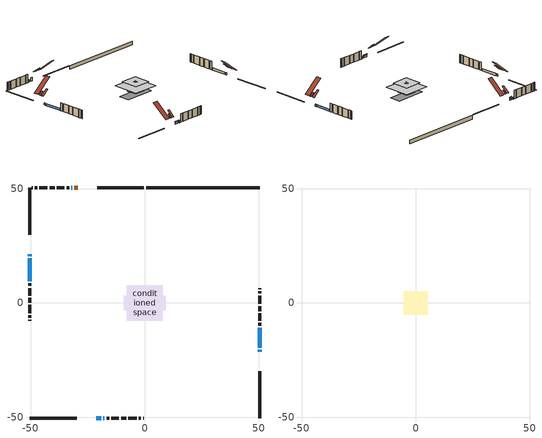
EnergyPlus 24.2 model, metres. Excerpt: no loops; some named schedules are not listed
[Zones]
conditioned space
 floor outside (Floor1 construction): -2.91,-2.91 -2.91,2.91 2.91,2.91 2.91,-2.91 z0.63
 floor adiabatic (AdiabaticFloorConstruction): -7.85,-7.85 -7.85,7.85 7.85,7.85 7.85,-7.85 z3.07
 floor foundation (Slab1 construction): -9.25,-3.2 -9.25,3.2 9.25,3.2 9.25,-3.2 z-1.55
 floor foundation (Slab2 construction): -3.12,-3.12 -3.12,3.12 3.12,3.12 3.12,-3.12 z0
 wall outside (RimJoist1 construction): -0.33,50.41 -20.87,50.41 / -50.41,-50.41 -29.87,-50.41 / -50.41,50.41 -50.41,29.87 / 50.41,-50.41 50.41,-29.87 z0.63:0.93
 wall outside (AdiabaticWallConstruction 1): -29.41,50.41 -30.86,50.41 z0.63:2.66
 wall outside (AdiabaticWallConstruction): 50.41,-21.33 50.41,-20.57 / 50.41,-19.64 50.41,-10.85 / -18.14,-50.41 -17.68,-50.41 / -31.79,50.41 -32.2,50.41 / -50.41,21.33 -50.41,20.57 / -50.41,19.64 -50.41,9.59 z0.63:1.85; -21.33,-50.41 -19.06,-50.41 z0.63:1.98
 wall outside (Wall1 construction): -33.13,50.41 -34.29,50.41 / -16.75,-50.41 -15.58,-50.41 / -50.41,8.66 -50.41,7.5 / 50.41,-9.92 50.41,-8.76 z0.63:5.51
 wall outside (Wall2 construction): -35.22,50.41 -38.57,50.41 / -14.65,-50.41 -11.3,-50.41 / -50.41,6.57 -50.41,3.22 / 50.41,-7.83 50.41,-4.48 z0.63:5.51
 wall outside (Wall3 construction): -39.5,50.41 -41.71,50.41 / -10.37,-50.41 -8.17,-50.41 / -50.41,2.29 -50.41,0.09 / 50.41,-3.55 50.41,-1.34 z0.63:5.51
 wall outside (Wall4 construction): -42.64,50.41 -46.3,50.41 / -7.24,-50.41 -3.58,-50.41 / -50.41,-0.84 -50.41,-4.51 / 50.41,-0.41 50.41,3.25 z0.63:5.51
 wall outside (Wall5 construction): -47.23,50.41 -48.21,50.41 / -2.65,-50.41 -1.67,-50.41 / -50.41,-5.44 -50.41,-6.42 / 50.41,4.18 50.41,5.16 z0.63:5.51
 wall outside (Wall6 construction): -49.14,50.41 -49.48,50.41 / -0.74,-50.41 -0.39,-50.41 / -50.41,-7.35 -50.41,-7.69 / 50.41,6.09 50.41,6.43 z0.63:5.51
 wall foundation (FoundationWall1 construction): 0.6,50.41,-1.55 0.6,50.41,0.63 45.43,50.41,0.63 45.43,50.41,0.53 50.41,50.41,0.53 50.41,50.41,-1.55
 window (WindowConstruction 3): 50.41,-21.33 50.41,-20.57 z0.63:1.85
 window (WindowConstruction 1): 50.41,-19.64 50.41,-10.85 z0.63:1.85
 window (WindowConstruction 2): -21.33,-50.41 -19.06,-50.41 z0.63:1.98
 window (WindowConstruction 4): -18.13,-50.41 -17.68,-50.41 z0.63:1.85
 window (WindowConstruction 6): -31.79,50.41 -32.2,50.41 z0.63:1.85
 window (WindowConstruction 5): -50.41,21.33 -50.41,20.57 z0.63:1.85
 window (WindowConstruction): -50.41,19.64 -50.41,9.59 z0.63:1.85
 door (Door): -29.41,50.41 -30.86,50.41 z0.63:2.66
 ceiling adiabatic (AdiabaticFloorConstruction): 7.85,-7.85 7.85,7.85 -7.85,7.85 -7.85,-7.85 z3.07
 roof outside (Roof4 construction): -28.48,50.41,5.51 -28.48,46.71,8.59 -27.28,46.71,8.59 -27.28,50.41,5.51; -22.26,-50.41,5.51 -22.26,-46.71,8.59 -23.46,-46.71,8.59 -23.46,-50.41,5.51; -50.41,22.26,5.51 -46.71,22.26,8.59 -46.71,23.46,8.59 -50.41,23.46,5.51; 50.41,-22.26,5.51 46.71,-22.26,8.59 46.71,-23.46,8.59 50.41,-23.46,5.51
attic - vented
 floor to conditioned space (Floor2 construction Reversed): -0.63,-0.63 -0.63,0.63 0.63,0.63 0.63,-0.63 z5.51
 floor to conditioned space (Floor3 construction Reversed): -5.22,-5.22 -5.22,5.22 5.22,5.22 5.22,-5.22 z5.51
 floor to conditioned space (Floor4 construction Reversed): -1.06,-1.06 -1.06,1.06 1.06,1.06 1.06,-1.06 z5.51
 roof outside (Roof1 construction): -24.8,50.41,5.51 -24.8,41.19,13.19 -21.8,41.19,13.19 -21.8,50.41,5.51; -25.94,-50.41,5.51 -25.94,-41.19,13.19 -28.94,-41.19,13.19 -28.94,-50.41,5.51; -50.41,25.94,5.51 -41.19,25.94,13.19 -41.19,28.94,13.19 -50.41,28.94,5.51; 50.41,-25.94,5.51 41.19,-25.94,13.19 41.19,-28.94,13.19 50.41,-28.94,5.51
 roof outside (Roof3 construction): -26.35,50.41,5.51 -26.35,48.59,7.18 -25.73,48.59,7.18 -25.73,50.41,5.51; -24.39,-50.41,5.51 -24.39,-48.59,7.18 -25.01,-48.59,7.18 -25.01,-50.41,5.51; -50.41,24.39,5.51 -48.59,24.39,7.18 -48.59,25.01,7.18 -50.41,25.01,5.51; 50.41,-24.39,5.51 48.59,-24.39,7.18 48.59,-25.01,7.18 50.41,-25.01,5.51
shading: -18.76,-50.41 -21.63,-50.41 -21.63,-50.71 -18.76,-50.71 z2.28
[Building]
Building 1: Terrain=Suburbs
[Site:Location]
Montreal Intl AP_QC: Latitude {deg}=45.47; Longitude {deg}=-73.74; Time Zone {hr}=-5; Elevation {m}=36; Keep Site Location Information=Yes
[Site:GroundTemperature:Shallow]
2.07863, -0.316383, -0.508184, 0.628371, 5.19101, 9.73239, 13.6695, 16.1636, 16.3755, 14.347, 10.5102, 6.10817
[Site:WaterMainsTemperature]
Calculation Method=Schedule; Temperature Schedule=mains temperature schedule
[Material] Roughness=Rough; Thermal Absorptance=0.9
Name | Thickness {m} | Conductivity {W/m-K} | Density {kg/m3} | Specific Heat {J/kg-K} | Solar Absorptance | Visible Absorptance
asphalt or fiberglass shingles | 0.00635 | 0.162714 | 1121.4 | 1465.45 | 0.84 | 0.84
ceiling loosefill ins | 0.169333 | 0.0480833 | 16.02 | 1046.75 | 0.7 | 0.7
ceiling stud and cavity | 0.1397 | 0.346447 | 65.682 | 1177.47 | 0.7 | 0.7
ceiling stud and cavity 1 | 0.1397 | 0.325149 | 65.682 | 1177.47 | 0.7 | 0.7
ceiling stud and cavity 2 | 0.1397 | 0.337601 | 65.682 | 1177.47 | 0.7 | 0.7
concrete 4.0 in. | 0.1016 | 1.803125 | 2242.8 | 837.4 | 0.7 | 0.7
concrete 8.0 in. | 0.2032 | 1.803125 | 2242.8 | 837.4 | 0.7 | 0.7
door material | 0.04445 | 0.053851 | 512.64 | 1214.23 | 0.7 | 0.7
exterior vertical ins | 0.0429098 | 0.029427 | 32.04 | 1214.23 | 0.7 | 0.7
floor covering | 0.0127 | 0.0433444 | 54.468 | 1339.84 | 0.6 | 0.6
floor rigid ins; roof rigid ins | 0.103632 | 0.029427 | 32.04 | 1214.23 | 0.7 | 0.7
floor rigid ins 1; wall rigid ins | 0.512978 | 0.029427 | 32.04 | 1214.23 | 0.7 | 0.7
floor stud and cavity | 0.1397 | 0.16591 | 92.3553 | 1139.71 | 0.7 | 0.7
floor stud and cavity 1 | 0.1397 | 1.75129 | 37.0049 | 1207.88 | 0.7 | 0.7
furniture material conditioned space 1 | 0.1524 | 0.115458 | 640.8 | 1214.23 | 0.6 | 0.6
gypsum board | 0.0127 | 0.160291 | 801 | 837.4 | 0.6 | 0.6
gypsum board 1 | 0.0127 | 0.160291 | 801 | 837.4 | 0.7 | 0.7
osb sheathing 0.5 in. | 0.0127 | 0.115458 | 512.64 | 1214.23 | 0.7 | 0.7
osb sheathing 0.75 in. | 0.01905 | 0.115458 | 512.64 | 1214.23 | 0.7 | 0.7
osb sheathing 2.0 in. | 0.0508 | 0.115458 | 512.64 | 1214.23 | 0.7 | 0.7
rim joist stud and cavity | 0.0508 | 0.0306075 | 125.044 | 1163.47 | 0.6 | 0.6
roof stud and cavity | 0.2032 | 0.539549 | 78.34581 | 1123.46 | 0.7 | 0.7
wall stud and cavity | 0.1397 | 0.0798976 | 139.0536 | 1170.24 | 0.7 | 0.7
wall stud and cavity 1 | 0.1397 | 0.0796569 | 139.0536 | 1170.24 | 0.7 | 0.7
wall stud and cavity 2 | 0.1397 | 0.0860503 | 139.0536 | 1170.24 | 0.7 | 0.7
wall stud and cavity 3 | 0.1397 | 0.0918269 | 139.0536 | 1170.24 | 0.7 | 0.7
wall stud and cavity 4 | 0.1397 | 0.0800588 | 139.0536 | 1170.24 | 0.7 | 0.7
wall stud and cavity 5 | 0.1397 | 0.0972285 | 139.0536 | 1170.24 | 0.7 | 0.7
wall stud and cavity 6 | 0.0889 | 0.380278 | 52.3479 | 1209.89 | 0.7 | 0.7
wall stud and cavity 7 | 0.0889 | 0.391764 | 83.0341 | 1211.67 | 0.7 | 0.7
wood siding | 0.0254 | 0.102417 | 544.68 | 1172.36 | 0 | 0
wood siding 1; wood siding 2; wood siding 3 | 0.0254 | 0.102417 | 544.68 | 1172.36 | 0.7 | 0.7
[WindowMaterial:SimpleGlazingSystem]
Name | U-Factor {W/m2-K} | Solar Heat Gain Coefficient
WindowMaterial | 4.09838 | 0.69
WindowMaterial 1 | 2.961077 | 0.63
WindowMaterial 2 | 3.0383 | 0.46
WindowMaterial 3 | 6.50188 | 0.55
[Construction]
AdiabaticFloorConstruction: floor stud and cavity 1, floor rigid ins 1, osb sheathing 0.75 in., floor covering
AdiabaticWallConstruction: wood siding 2, wall rigid ins, wall stud and cavity 6, gypsum board
AdiabaticWallConstruction 1: wood siding 3, wall rigid ins, wall stud and cavity 6, gypsum board
Door: door material
Floor1 construction: floor stud and cavity, floor rigid ins, osb sheathing 0.75 in., floor covering
Floor2 construction Reversed: gypsum board, ceiling stud and cavity, ceiling loosefill ins
Floor3 construction Reversed: gypsum board, ceiling stud and cavity 1, ceiling loosefill ins
Floor4 construction Reversed: gypsum board, ceiling stud and cavity 2, ceiling loosefill ins
FoundationWall1 construction: concrete 8.0 in., gypsum board 1
furniture construction conditioned space 1: furniture material conditioned space 1
PartitionWallConstruction: gypsum board, wall stud and cavity 7, gypsum board
RimJoist1 construction: wood siding 1, osb sheathing 2.0 in., rim joist stud and cavity
Roof1 construction; Roof3 construction: asphalt or fiberglass shingles
Roof4 construction: asphalt or fiberglass shingles, roof rigid ins, osb sheathing 0.75 in., roof stud and cavity, gypsum board
Slab1 construction; Slab2 construction: concrete 4.0 in.
Wall1 construction: wood siding, osb sheathing 0.5 in., wall stud and cavity, gypsum board
Wall2 construction: wood siding, osb sheathing 0.5 in., wall stud and cavity 1, gypsum board
Wall3 construction: wood siding, osb sheathing 0.5 in., wall stud and cavity 2, gypsum board
Wall4 construction: wood siding, osb sheathing 0.5 in., wall stud and cavity 3, gypsum board
Wall5 construction: wood siding, osb sheathing 0.5 in., wall stud and cavity 4, gypsum board
Wall6 construction: wood siding, osb sheathing 0.5 in., wall stud and cavity 5, gypsum board
WindowConstruction; WindowConstruction 1; WindowConstruction 2: WindowMaterial
WindowConstruction 3; WindowConstruction 5: WindowMaterial 1
WindowConstruction 4: WindowMaterial 2
WindowConstruction 6: WindowMaterial 3
[Zone] Multiplier=1; Part of Total Floor Area=Yes
Name | Volume {m3}
attic - vented | 135.755
conditioned space | 913.3
[Space]
Name | Zone | Volume {m3}
attic - vented 1 | attic - vented | 135.755
conditioned space 1 | conditioned space | 913.3
[ZoneInfiltration:EffectiveLeakageArea]
infil attic - vented 1: Zone or Space=attic - vented 1; Schedule=Always On Discrete; Effective Air Leakage Area {cm2}=4609.2; Stack Coefficient=0.000534464; Wind Coefficient=1.56199e-05
[ZoneMixing]
whole house fan mix: Zone or Space=attic - vented; Schedule=Always On Continuous; Design Flow Rate Calculation Method=Flow/Zone; Design Flow Rate {m3/s}=0; Source Zone or Space=conditioned space
[SurfaceProperty:ExposedFoundationPerimeter] Exposed Perimeter Calculation Method=TotalExposedPerimeter
Name | Total Exposed Perimeter {m}
Slab1 | 49.814
Slab2 | 15.697
[InternalMass] Zone or ZoneList=conditioned space; Space or SpaceList=conditioned space 1
Name | Construction | Surface Area {m2}
furniture mass conditioned space 1 | furniture construction conditioned space 1 | 175.182
partition wall mass | PartitionWallConstruction | 437.954
[Lights]
interior lighting: Zone or ZoneList or Space or SpaceList=conditioned space 1; Schedule=interior lighting schedule; Design Level Calculation Method=LightingLevel; Lighting Level {W}=343.2; Return Air Fraction=0; Fraction Radiant=0.6; Fraction Visible=0.2; Fraction Replaceable=1
[People]
occupants: Zone or ZoneList or Space or SpaceList=conditioned space 1; Number of People Schedule=occupants schedule; Number of People Calculation Method=People; Number of People=3; Fraction Radiant=0.314171; Sensible Heat Fraction=0.56303; Activity Level Schedule=occupants activity schedule; Carbon Dioxide Generation Rate {m3/s-W}=0; Enable ASHRAE 55 Comfort Warnings=No; Mean Radiant Temperature Calculation Type=EnclosureAveraged
[ElectricEquipment] Zone or ZoneList or Space or SpaceList=conditioned space 1; Design Level Calculation Method=EquipmentLevel
Name | Schedule | Design Level {W} | Fraction Latent | Fraction Radiant | Fraction Lost
clothes dryer | clothes dryer schedule | 140.772 | 0.015 | 0.081 | 0.85
clothes washer | clothes washer schedule | 32.1985 | 0.03 | 0.162 | 0.7
cooking range | cooking range schedule | 215.147 | 0.08 | 0.432 | 0.2
dishwasher | dishwasher schedule | 66.8632 | 0.3 | 0.18 | 0.4
fridge | fridge schedule | 72.9452 | 0 | 0.6 | 0
mech vent house fan | mech vent house fan schedule | 800 | 0 | 0 | 1
mech vent house fan cfis | mech vent house fan cfis schedule | 0 | 0 | 0 | 0
misc plug loads | misc plug loads schedule | 494.7 | 0.045 | 0.513 | 0.1
whole house fan | Always On Discrete | 0 | 0 | 0 | 1
[OtherEquipment] Zone or ZoneList or Space or SpaceList=conditioned space 1; Design Level Calculation Method=EquipmentLevel
Name | Fuel Type | Schedule | Design Level {W} | Fraction Latent | Fraction Radiant | Fraction Lost
clothes dryer 1 | Electricity | clothes dryer schedule | 0 | 0.015 | 0.081 | 0.85
cooking range 1 | Electricity | cooking range schedule | 0 | 0.08 | 0.432 | 0.2
general water use latent | None | general water use schedule | 62.594 | 1 | 0 | 0
general water use sensible | None | general water use schedule | -61.6891 | 0 | 0.6 | 0
mech vent house fan latent load | None | Always On Discrete | 0 | 1 | 0 | 0
mech vent house fan sensible load | None | Always On Discrete | 0 | 0 | 0 | 0
water heater energy adjustment1 | Electricity | Always On Discrete | 0.01 | 0 | 0 | 1
[ZoneInfiltration:DesignFlowRate] Zone or ZoneList or Space or SpaceList=conditioned space 1; Schedule=Always On Discrete; Design Flow Rate Calculation Method=Flow/Zone; Design Flow Rate {m3/s}=0
infil flow; natural vent flow; whole house fan flow
[Foundation:Kiva] Initial Indoor Air Temperature {C}=21; Wall Depth Below Slab {m}=0.2032
Name | Wall Height Above Grade {m} | Custom Block Material Name 1 | Custom Block Depth 1 {m} | Custom Block X Position 1 {m} | Custom Block Z Position 1 {m}
Foundation Kiva 1 | 0.629991 | exterior vertical ins | 2.17999 | 0.2159 | 0
Foundation Kiva 2 | 0.1016
[Foundation:Kiva:Settings]
Soil Conductivity {W/m-K}=0.849921; Soil Density {kg/m3}=1842.3; Soil Specific Heat {J/kg-K}=418.7; Ground Solar Absorptivity=0.9; Ground Thermal Absorptivity=0.9; Ground Surface Roughness {m}=0.03; Far-Field Width {m}=40; Deep-Ground Boundary Condition=ZeroFlux; Deep-Ground Depth {m}=40; Minimum Cell Dimension {m}=0.2; Maximum Cell Growth Coefficient=3; Simulation Timestep=Timestep
[Exterior:Lights]
exterior lighting: Schedule=exterior lighting schedule; Design Level {W}=75.6
[Schedule:Constant]
Name | Hourly Value
Always On Continuous; mech vent house fan schedule; mech vent house fan cfis schedule; Always On Discrete | 1
occupants activity schedule | 117.228
fridge schedule | 0
[Schedule:Week:Daily]
interior lighting schedule Week Rule - Jan1-Jan27: interior lighting schedule day, interior lighting schedule day, interior lighting schedule day, interior lighting schedule day, interior lighting schedule day, interior lighting schedule day, interior lighting schedule day, interior lighting schedule default day, interior lighting schedule default day, interior lighting schedule default day, interior lighting schedule default day, interior lighting schedule default day
interior lighting schedule Week Rule - Jan28-Feb3: interior lighting schedule day, interior lighting schedule day, interior lighting schedule day, interior lighting schedule day, interior lighting schedule day 1, interior lighting schedule day 1, interior lighting schedule day 1, interior lighting schedule default day, interior lighting schedule default day, interior lighting schedule default day, interior lighting schedule default day, interior lighting schedule default day
interior lighting schedule Week Rule - Feb4-Feb24: interior lighting schedule day 1, interior lighting schedule day 1, interior lighting schedule day 1, interior lighting schedule day 1, interior lighting schedule day 1, interior lighting schedule day 1, interior lighting schedule day 1, interior lighting schedule default day, interior lighting schedule default day, interior lighting schedule default day, interior lighting schedule default day, interior lighting schedule default day
interior lighting schedule Week Rule - Feb25-Mar3: interior lighting schedule day 1, interior lighting schedule day 1, interior lighting schedule day 1, interior lighting schedule day 1, interior lighting schedule day 2, interior lighting schedule day 2, interior lighting schedule day 2, interior lighting schedule default day, interior lighting schedule default day, interior lighting schedule default day, interior lighting schedule default day, interior lighting schedule default day
interior lighting schedule Week Rule - Mar4-Mar31: interior lighting schedule day 2, interior lighting schedule day 2, interior lighting schedule day 2, interior lighting schedule day 2, interior lighting schedule day 2, interior lighting schedule day 2, interior lighting schedule day 2, interior lighting schedule default day, interior lighting schedule default day, interior lighting schedule default day, interior lighting schedule default day, interior lighting schedule default day
interior lighting schedule Week Rule - Apr1-Apr28: interior lighting schedule day 3, interior lighting schedule day 3, interior lighting schedule day 3, interior lighting schedule day 3, interior lighting schedule day 3, interior lighting schedule day 3, interior lighting schedule day 3, interior lighting schedule default day, interior lighting schedule default day, interior lighting schedule default day, interior lighting schedule default day, interior lighting schedule default day
interior lighting schedule Week Rule - Apr29-May5: interior lighting schedule day 3, interior lighting schedule day 3, interior lighting schedule day 4, interior lighting schedule day 4, interior lighting schedule day 4, interior lighting schedule day 4, interior lighting schedule day 4, interior lighting schedule default day, interior lighting schedule default day, interior lighting schedule default day, interior lighting schedule default day, interior lighting schedule default day
interior lighting schedule Week Rule - May6-May26: interior lighting schedule day 4, interior lighting schedule day 4, interior lighting schedule day 4, interior lighting schedule day 4, interior lighting schedule day 4, interior lighting schedule day 4, interior lighting schedule day 4, interior lighting schedule default day, interior lighting schedule default day, interior lighting schedule default day, interior lighting schedule default day, interior lighting schedule default day
interior lighting schedule Week Rule - May27-Jun2: interior lighting schedule day 4, interior lighting schedule day 4, interior lighting schedule day 4, interior lighting schedule day 4, interior lighting schedule day 4, interior lighting schedule day 5, interior lighting schedule day 5, interior lighting schedule default day, interior lighting schedule default day, interior lighting schedule default day, interior lighting schedule default day, interior lighting schedule default day
interior lighting schedule Week Rule - Jun3-Jun30: interior lighting schedule day 5, interior lighting schedule day 5, interior lighting schedule day 5, interior lighting schedule day 5, interior lighting schedule day 5, interior lighting schedule day 5, interior lighting schedule day 5, interior lighting schedule default day, interior lighting schedule default day, interior lighting schedule default day, interior lighting schedule default day, interior lighting schedule default day
interior lighting schedule Week Rule - Jul1-Jul28: interior lighting schedule day 6, interior lighting schedule day 6, interior lighting schedule day 6, interior lighting schedule day 6, interior lighting schedule day 6, interior lighting schedule day 6, interior lighting schedule day 6, interior lighting schedule default day, interior lighting schedule default day, interior lighting schedule default day, interior lighting schedule default day, interior lighting schedule default day
interior lighting schedule Week Rule - Jul29-Aug4: interior lighting schedule day 6, interior lighting schedule day 6, interior lighting schedule day 6, interior lighting schedule day 7, interior lighting schedule day 7, interior lighting schedule day 7, interior lighting schedule day 7, interior lighting schedule default day, interior lighting schedule default day, interior lighting schedule default day, interior lighting schedule default day, interior lighting schedule default day
interior lighting schedule Week Rule - Aug5-Aug25: interior lighting schedule day 7, interior lighting schedule day 7, interior lighting schedule day 7, interior lighting schedule day 7, interior lighting schedule day 7, interior lighting schedule day 7, interior lighting schedule day 7, interior lighting schedule default day, interior lighting schedule default day, interior lighting schedule default day, interior lighting schedule default day, interior lighting schedule default day
interior lighting schedule Week Rule - Aug26-Sep1: interior lighting schedule day 7, interior lighting schedule day 7, interior lighting schedule day 7, interior lighting schedule day 7, interior lighting schedule day 7, interior lighting schedule day 7, interior lighting schedule day 8, interior lighting schedule default day, interior lighting schedule default day, interior lighting schedule default day, interior lighting schedule default day, interior lighting schedule default day
interior lighting schedule Week Rule - Sep2-Sep29: interior lighting schedule day 8, interior lighting schedule day 8, interior lighting schedule day 8, interior lighting schedule day 8, interior lighting schedule day 8, interior lighting schedule day 8, interior lighting schedule day 8, interior lighting schedule default day, interior lighting schedule default day, interior lighting schedule default day, interior lighting schedule default day, interior lighting schedule default day
interior lighting schedule Week Rule - Sep30-Oct6: interior lighting schedule day 8, interior lighting schedule day 9, interior lighting schedule day 9, interior lighting schedule day 9, interior lighting schedule day 9, interior lighting schedule day 9, interior lighting schedule day 9, interior lighting schedule default day, interior lighting schedule default day, interior lighting schedule default day, interior lighting schedule default day, interior lighting schedule default day
interior lighting schedule Week Rule - Oct7-Oct27: interior lighting schedule day 9, interior lighting schedule day 9, interior lighting schedule day 9, interior lighting schedule day 9, interior lighting schedule day 9, interior lighting schedule day 9, interior lighting schedule day 9, interior lighting schedule default day, interior lighting schedule default day, interior lighting schedule default day, interior lighting schedule default day, interior lighting schedule default day
interior lighting schedule Week Rule - Oct28-Nov3: interior lighting schedule day 9, interior lighting schedule day 9, interior lighting schedule day 9, interior lighting schedule day 9, interior lighting schedule day 10, interior lighting schedule day 10, interior lighting schedule day 10, interior lighting schedule default day, interior lighting schedule default day, interior lighting schedule default day, interior lighting schedule default day, interior lighting schedule default day
interior lighting schedule Week Rule - Nov4-Nov24: interior lighting schedule day 10, interior lighting schedule day 10, interior lighting schedule day 10, interior lighting schedule day 10, interior lighting schedule day 10, interior lighting schedule day 10, interior lighting schedule day 10, interior lighting schedule default day, interior lighting schedule default day, interior lighting schedule default day, interior lighting schedule default day, interior lighting schedule default day
interior lighting schedule Week Rule - Nov25-Dec1: interior lighting schedule day 10, interior lighting schedule day 10, interior lighting schedule day 10, interior lighting schedule day 10, interior lighting schedule day 10, interior lighting schedule day 10, interior lighting schedule day 11, interior lighting schedule default day, interior lighting schedule default day, interior lighting schedule default day, interior lighting schedule default day, interior lighting schedule default day
interior lighting schedule Week Rule - Dec2-Dec31: interior lighting schedule day 11, interior lighting schedule day 11, interior lighting schedule day 11, interior lighting schedule day 11, interior lighting schedule day 11, interior lighting schedule day 11, interior lighting schedule day 11, interior lighting schedule default day, interior lighting schedule default day, interior lighting schedule default day, interior lighting schedule default day, interior lighting schedule default day
occupants schedule Week Rule - Jan1-Dec31: occupants schedule day, occupants schedule day, occupants schedule day, occupants schedule day, occupants schedule day, occupants schedule day, occupants schedule day, occupants schedule default day, occupants schedule default day, occupants schedule default day, occupants schedule default day, occupants schedule default day
clothes dryer schedule Week Rule - Jan1-Dec31: clothes dryer schedule day, clothes dryer schedule day, clothes dryer schedule day, clothes dryer schedule day, clothes dryer schedule day, clothes dryer schedule day, clothes dryer schedule day, clothes dryer schedule default day, clothes dryer schedule default day, clothes dryer schedule default day, clothes dryer schedule default day, clothes dryer schedule default day
clothes washer schedule Week Rule - Jan1-Dec31: clothes washer schedule day, clothes washer schedule day, clothes washer schedule day, clothes washer schedule day, clothes washer schedule day, clothes washer schedule day, clothes washer schedule day, clothes washer schedule default day, clothes washer schedule default day, clothes washer schedule default day, clothes washer schedule default day, clothes washer schedule default day
cooking range schedule Week Rule - Jan1-Dec31: cooking range schedule day, cooking range schedule day, cooking range schedule day, cooking range schedule day, cooking range schedule day, cooking range schedule day, cooking range schedule day, cooking range schedule default day, cooking range schedule default day, cooking range schedule default day, cooking range schedule default day, cooking range schedule default day
dishwasher schedule Week Rule - Jan1-Dec31: dishwasher schedule day, dishwasher schedule day, dishwasher schedule day, dishwasher schedule day, dishwasher schedule day, dishwasher schedule day, dishwasher schedule day, dishwasher schedule default day, dishwasher schedule default day, dishwasher schedule default day, dishwasher schedule default day, dishwasher schedule default day
misc plug loads schedule Week Rule - Jan1-Dec31: misc plug loads schedule day, misc plug loads schedule day, misc plug loads schedule day, misc plug loads schedule day, misc plug loads schedule day, misc plug loads schedule day, misc plug loads schedule day, misc plug loads schedule default day, misc plug loads schedule default day, misc plug loads schedule default day, misc plug loads schedule default day, misc plug loads schedule default day
general water use schedule Week Rule - Jan1-Dec31: general water use schedule day, general water use schedule day, general water use schedule day, general water use schedule day, general water use schedule day, general water use schedule day, general water use schedule day, general water use schedule default day, general water use schedule default day, general water use schedule default day, general water use schedule default day, general water use schedule default day
exterior lighting schedule Week Rule - Jan1-Jan27: exterior lighting schedule day, exterior lighting schedule day, exterior lighting schedule day, exterior lighting schedule day, exterior lighting schedule day, exterior lighting schedule day, exterior lighting schedule day, exterior lighting schedule default day, exterior lighting schedule default day, exterior lighting schedule default day, exterior lighting schedule default day, exterior lighting schedule default day
exterior lighting schedule Week Rule - Jan28-Feb3: exterior lighting schedule day, exterior lighting schedule day, exterior lighting schedule day, exterior lighting schedule day, exterior lighting schedule day 1, exterior lighting schedule day 1, exterior lighting schedule day 1, exterior lighting schedule default day, exterior lighting schedule default day, exterior lighting schedule default day, exterior lighting schedule default day, exterior lighting schedule default day
exterior lighting schedule Week Rule - Feb4-Feb24: exterior lighting schedule day 1, exterior lighting schedule day 1, exterior lighting schedule day 1, exterior lighting schedule day 1, exterior lighting schedule day 1, exterior lighting schedule day 1, exterior lighting schedule day 1, exterior lighting schedule default day, exterior lighting schedule default day, exterior lighting schedule default day, exterior lighting schedule default day, exterior lighting schedule default day
exterior lighting schedule Week Rule - Feb25-Mar3: exterior lighting schedule day 1, exterior lighting schedule day 1, exterior lighting schedule day 1, exterior lighting schedule day 1, exterior lighting schedule day 2, exterior lighting schedule day 2, exterior lighting schedule day 2, exterior lighting schedule default day, exterior lighting schedule default day, exterior lighting schedule default day, exterior lighting schedule default day, exterior lighting schedule default day
exterior lighting schedule Week Rule - Mar4-Mar31: exterior lighting schedule day 2, exterior lighting schedule day 2, exterior lighting schedule day 2, exterior lighting schedule day 2, exterior lighting schedule day 2, exterior lighting schedule day 2, exterior lighting schedule day 2, exterior lighting schedule default day, exterior lighting schedule default day, exterior lighting schedule default day, exterior lighting schedule default day, exterior lighting schedule default day
exterior lighting schedule Week Rule - Apr1-Apr28: exterior lighting schedule day 3, exterior lighting schedule day 3, exterior lighting schedule day 3, exterior lighting schedule day 3, exterior lighting schedule day 3, exterior lighting schedule day 3, exterior lighting schedule day 3, exterior lighting schedule default day, exterior lighting schedule default day, exterior lighting schedule default day, exterior lighting schedule default day, exterior lighting schedule default day
exterior lighting schedule Week Rule - Apr29-May5: exterior lighting schedule day 3, exterior lighting schedule day 3, exterior lighting schedule day 4, exterior lighting schedule day 4, exterior lighting schedule day 4, exterior lighting schedule day 4, exterior lighting schedule day 4, exterior lighting schedule default day, exterior lighting schedule default day, exterior lighting schedule default day, exterior lighting schedule default day, exterior lighting schedule default day
exterior lighting schedule Week Rule - May6-May26: exterior lighting schedule day 4, exterior lighting schedule day 4, exterior lighting schedule day 4, exterior lighting schedule day 4, exterior lighting schedule day 4, exterior lighting schedule day 4, exterior lighting schedule day 4, exterior lighting schedule default day, exterior lighting schedule default day, exterior lighting schedule default day, exterior lighting schedule default day, exterior lighting schedule default day
exterior lighting schedule Week Rule - May27-Jun2: exterior lighting schedule day 4, exterior lighting schedule day 4, exterior lighting schedule day 4, exterior lighting schedule day 4, exterior lighting schedule day 4, exterior lighting schedule day 5, exterior lighting schedule day 5, exterior lighting schedule default day, exterior lighting schedule default day, exterior lighting schedule default day, exterior lighting schedule default day, exterior lighting schedule default day
exterior lighting schedule Week Rule - Jun3-Jun30: exterior lighting schedule day 5, exterior lighting schedule day 5, exterior lighting schedule day 5, exterior lighting schedule day 5, exterior lighting schedule day 5, exterior lighting schedule day 5, exterior lighting schedule day 5, exterior lighting schedule default day, exterior lighting schedule default day, exterior lighting schedule default day, exterior lighting schedule default day, exterior lighting schedule default day
exterior lighting schedule Week Rule - Jul1-Jul28: exterior lighting schedule day 6, exterior lighting schedule day 6, exterior lighting schedule day 6, exterior lighting schedule day 6, exterior lighting schedule day 6, exterior lighting schedule day 6, exterior lighting schedule day 6, exterior lighting schedule default day, exterior lighting schedule default day, exterior lighting schedule default day, exterior lighting schedule default day, exterior lighting schedule default day
exterior lighting schedule Week Rule - Jul29-Aug4: exterior lighting schedule day 6, exterior lighting schedule day 6, exterior lighting schedule day 6, exterior lighting schedule day 7, exterior lighting schedule day 7, exterior lighting schedule day 7, exterior lighting schedule day 7, exterior lighting schedule default day, exterior lighting schedule default day, exterior lighting schedule default day, exterior lighting schedule default day, exterior lighting schedule default day
exterior lighting schedule Week Rule - Aug5-Aug25: exterior lighting schedule day 7, exterior lighting schedule day 7, exterior lighting schedule day 7, exterior lighting schedule day 7, exterior lighting schedule day 7, exterior lighting schedule day 7, exterior lighting schedule day 7, exterior lighting schedule default day, exterior lighting schedule default day, exterior lighting schedule default day, exterior lighting schedule default day, exterior lighting schedule default day
exterior lighting schedule Week Rule - Aug26-Sep1: exterior lighting schedule day 7, exterior lighting schedule day 7, exterior lighting schedule day 7, exterior lighting schedule day 7, exterior lighting schedule day 7, exterior lighting schedule day 7, exterior lighting schedule day 8, exterior lighting schedule default day, exterior lighting schedule default day, exterior lighting schedule default day, exterior lighting schedule default day, exterior lighting schedule default day
exterior lighting schedule Week Rule - Sep2-Sep29: exterior lighting schedule day 8, exterior lighting schedule day 8, exterior lighting schedule day 8, exterior lighting schedule day 8, exterior lighting schedule day 8, exterior lighting schedule day 8, exterior lighting schedule day 8, exterior lighting schedule default day, exterior lighting schedule default day, exterior lighting schedule default day, exterior lighting schedule default day, exterior lighting schedule default day
exterior lighting schedule Week Rule - Sep30-Oct6: exterior lighting schedule day 8, exterior lighting schedule day 9, exterior lighting schedule day 9, exterior lighting schedule day 9, exterior lighting schedule day 9, exterior lighting schedule day 9, exterior lighting schedule day 9, exterior lighting schedule default day, exterior lighting schedule default day, exterior lighting schedule default day, exterior lighting schedule default day, exterior lighting schedule default day
exterior lighting schedule Week Rule - Oct7-Oct27: exterior lighting schedule day 9, exterior lighting schedule day 9, exterior lighting schedule day 9, exterior lighting schedule day 9, exterior lighting schedule day 9, exterior lighting schedule day 9, exterior lighting schedule day 9, exterior lighting schedule default day, exterior lighting schedule default day, exterior lighting schedule default day, exterior lighting schedule default day, exterior lighting schedule default day
exterior lighting schedule Week Rule - Oct28-Nov3: exterior lighting schedule day 9, exterior lighting schedule day 9, exterior lighting schedule day 9, exterior lighting schedule day 9, exterior lighting schedule day 10, exterior lighting schedule day 10, exterior lighting schedule day 10, exterior lighting schedule default day, exterior lighting schedule default day, exterior lighting schedule default day, exterior lighting schedule default day, exterior lighting schedule default day
exterior lighting schedule Week Rule - Nov4-Nov24: exterior lighting schedule day 10, exterior lighting schedule day 10, exterior lighting schedule day 10, exterior lighting schedule day 10, exterior lighting schedule day 10, exterior lighting schedule day 10, exterior lighting schedule day 10, exterior lighting schedule default day, exterior lighting schedule default day, exterior lighting schedule default day, exterior lighting schedule default day, exterior lighting schedule default day
[Schedule:Year]
interior lighting schedule: interior lighting schedule Week Rule - Jan1-Jan27, 1, 1, 1, 27, interior lighting schedule Week Rule - Jan28-Feb3, 1, 28, 2, 3, interior lighting schedule Week Rule - Feb4-Feb24, 2, 4, 2, 24, interior lighting schedule Week Rule - Feb25-Mar3, 2, 25, 3, 3, interior lighting schedule Week Rule - Mar4-Mar31, 3, 4, 3, 31, interior lighting schedule Week Rule - Apr1-Apr28, 4, 1, 4, 28, interior lighting schedule Week Rule - Apr29-May5, 4, 29, 5, 5, interior lighting schedule Week Rule - May6-May26, 5, 6, 5, 26, interior lighting schedule Week Rule - May27-Jun2, 5, 27, 6, 2, interior lighting schedule Week Rule - Jun3-Jun30, 6, 3, 6, 30, interior lighting schedule Week Rule - Jul1-Jul28, 7, 1, 7, 28, interior lighting schedule Week Rule - Jul29-Aug4, 7, 29, 8, 4, interior lighting schedule Week Rule - Aug5-Aug25, 8, 5, 8, 25, interior lighting schedule Week Rule - Aug26-Sep1, 8, 26, 9, 1, interior lighting schedule Week Rule - Sep2-Sep29, 9, 2, 9, 29, interior lighting schedule Week Rule - Sep30-Oct6, 9, 30, 10, 6, interior lighting schedule Week Rule - Oct7-Oct27, 10, 7, 10, 27, interior lighting schedule Week Rule - Oct28-Nov3, 10, 28, 11, 3, interior lighting schedule Week Rule - Nov4-Nov24, 11, 4, 11, 24, interior lighting schedule Week Rule - Nov25-Dec1, 11, 25, 12, 1, interior lighting schedule Week Rule - Dec2-Dec31, 12, 2, 12, 31
occupants schedule: occupants schedule Week Rule - Jan1-Dec31, 1, 1, 12, 31
clothes dryer schedule: clothes dryer schedule Week Rule - Jan1-Dec31, 1, 1, 12, 31
clothes washer schedule: clothes washer schedule Week Rule - Jan1-Dec31, 1, 1, 12, 31
cooking range schedule: cooking range schedule Week Rule - Jan1-Dec31, 1, 1, 12, 31
dishwasher schedule: dishwasher schedule Week Rule - Jan1-Dec31, 1, 1, 12, 31
misc plug loads schedule: misc plug loads schedule Week Rule - Jan1-Dec31, 1, 1, 12, 31
general water use schedule: general water use schedule Week Rule - Jan1-Dec31, 1, 1, 12, 31
exterior lighting schedule: exterior lighting schedule Week Rule - Jan1-Jan27, 1, 1, 1, 27, exterior lighting schedule Week Rule - Jan28-Feb3, 1, 28, 2, 3, exterior lighting schedule Week Rule - Feb4-Feb24, 2, 4, 2, 24, exterior lighting schedule Week Rule - Feb25-Mar3, 2, 25, 3, 3, exterior lighting schedule Week Rule - Mar4-Mar31, 3, 4, 3, 31, exterior lighting schedule Week Rule - Apr1-Apr28, 4, 1, 4, 28, exterior lighting schedule Week Rule - Apr29-May5, 4, 29, 5, 5, exterior lighting schedule Week Rule - May6-May26, 5, 6, 5, 26, exterior lighting schedule Week Rule - May27-Jun2, 5, 27, 6, 2, exterior lighting schedule Week Rule - Jun3-Jun30, 6, 3, 6, 30, exterior lighting schedule Week Rule - Jul1-Jul28, 7, 1, 7, 28, exterior lighting schedule Week Rule - Jul29-Aug4, 7, 29, 8, 4, exterior lighting schedule Week Rule - Aug5-Aug25, 8, 5, 8, 25, exterior lighting schedule Week Rule - Aug26-Sep1, 8, 26, 9, 1, exterior lighting schedule Week Rule - Sep2-Sep29, 9, 2, 9, 29, exterior lighting schedule Week Rule - Sep30-Oct6, 9, 30, 10, 6, exterior lighting schedule Week Rule - Oct7-Oct27, 10, 7, 10, 27, exterior lighting schedule Week Rule - Oct28-Nov3, 10, 28, 11, 3, exterior lighting schedule Week Rule - Nov4-Nov24, 11, 4, 11, 24, exterior lighting schedule Week Rule - Nov25-Dec1, 11, 25, 12, 1, exterior lighting schedule Week Rule - Dec2-Dec31, 12, 2, 12, 31
[Schedule:Compact]
mains temperature schedule: Through: 01/01, For: AllDays, Until: 24:00, 6.56833, Through: 01/02, For: AllDays, Until: 24:00, 6.48722, Through: 01/03, For: AllDays, Until: 24:00, 6.40722, Through: 01/04, For: AllDays, Until: 24:00, 6.32889, Through: 01/05, For: AllDays, Until: 24:00, 6.25167, Through: 01/06, For: AllDays, Until: 24:00, 6.17611, Through: 01/07, For: AllDays, Until: 24:00, 6.10222, Through: 01/08, For: AllDays, Until: 24:00, 6.02944, Through: 01/09, For: AllDays, Until: 24:00, 5.95833, Through: 01/10, For: AllDays, Until: 24:00, 5.88889, Through: 01/11, For: AllDays, Until: 24:00, 5.82056, Through: 01/12, For: AllDays, Until: 24:00, 5.75444, Through: 01/13, For: AllDays, Until: 24:00, 5.68944, Through: 01/14, For: AllDays, Until: 24:00, 5.62611, Through: 01/15, For: AllDays, Until: 24:00, 5.56444, Through: 01/16, For: AllDays, Until: 24:00, 5.50444, Through: 01/17, For: AllDays, Until: 24:00, 5.44611, Through: 01/18, For: AllDays, Until: 24:00, 5.38944, Through: 01/19, For: AllDays, Until: 24:00, 5.33389, Through: 01/20, For: AllDays, Until: 24:00, 5.28111, Through: 01/21, For: AllDays, Until: 24:00, 5.22944, Through: 01/22, For: AllDays, Until: 24:00, 5.17944, Through: 01/23, For: AllDays, Until: 24:00, 5.13111, Through: 01/24, For: AllDays, Until: 24:00, 5.085, Through: 01/25, For: AllDays, Until: 24:00, 5.04056, Through: 01/26, For: AllDays, Until: 24:00, 4.99778, Through: 01/27, For: AllDays, Until: 24:00, 4.95667, Through: 01/28, For: AllDays, Until: 24:00, 4.91778, Through: 01/29, For: AllDays, Until: 24:00, 4.88056, Through: 01/30, For: AllDays, Until: 24:00, 4.845, Through: 01/31, For: AllDays, Until: 24:00, 4.81167, Through: 02/01, For: AllDays, Until: 24:00, 4.77944, Through: 02/02, For: AllDays, Until: 24:00, 4.75, Through: 02/03, For: AllDays, Until: 24:00, 4.72167, Through: 02/04, For: AllDays, Until: 24:00, 4.69611, Through: 02/05, For: AllDays, Until: 24:00, 4.67167, Through: 02/06, For: AllDays, Until: 24:00, 4.64944, Through: 02/07, For: AllDays, Until: 24:00, 4.62889, Through: 02/08, For: AllDays, Until: 24:00, 4.61056, Through: 02/09, For: AllDays, Until: 24:00, 4.59389, Through: 02/10, For: AllDays, Until: 24:00, 4.57944, Through: 02/11, For: AllDays, Until: 24:00, 4.56667, Through: 02/12, For: AllDays, Until: 24:00, 4.55611, Through: 02/13, For: AllDays, Until: 24:00, 4.54722, Through: 02/14, For: AllDays, Until: 24:00, 4.54056, Through: 02/15, For: AllDays, Until: 24:00, 4.53556, Through: 02/16, For: AllDays, Until: 24:00, 4.53278, Through: 02/17, For: AllDays, Until: 24:00, 4.53167, Through: 02/18, For: AllDays, Until: 24:00, 4.53278, Through: 02/19, For: AllDays, Until: 24:00, 4.53556, Through: 02/20, For: AllDays, Until: 24:00, 4.54056, Through: 02/21, For: AllDays, Until: 24:00, 4.54722, Through: 02/22, For: AllDays, Until: 24:00, 4.55611, Through: 02/23, For: AllDays, Until: 24:00, 4.56667, Through: 02/24, For: AllDays, Until: 24:00, 4.57944, Through: 02/25, For: AllDays, Until: 24:00, 4.59389, Through: 02/26, For: AllDays, Until: 24:00, 4.61056, Through: 02/27, For: AllDays, Until: 24:00, 4.62889, Through: 02/28, For: AllDays, Until: 24:00, 4.64889, Through: 03/01, For: AllDays, Until: 24:00, 4.67111, Through: 03/02, For: AllDays, Until: 24:00, 4.69556, Through: 03/03, For: AllDays, Until: 24:00, 4.72167, Through: 03/04, For: AllDays, Until: 24:00, 4.74944, Through: 03/05, For: AllDays, Until: 24:00, 4.77944, Through: 03/06, For: AllDays, Until: 24:00, 4.81111, Through: 03/07, For: AllDays, Until: 24:00, 4.84444, Through: 03/08, For: AllDays, Until: 24:00, 4.88, Through: 03/09, For: AllDays, Until: 24:00, 4.91722, Through: 03/10, For: AllDays, Until: 24:00, 4.95611, Through: 03/11, For: AllDays, Until: 24:00, 4.99722, Through: 03/12, For: AllDays, Until: 24:00, 5.04, Through: 03/13, For: AllDays, Until: 24:00, 5.08444, Through: 03/14, For: AllDays, Until: 24:00, 5.13056, Through: 03/15, For: AllDays, Until: 24:00, 5.17889, Through: 03/16, For: AllDays, Until: 24:00, 5.22833, Through: 03/17, For: AllDays, Until: 24:00, 5.28, Through: 03/18, For: AllDays, Until: 24:00, 5.33333, Through: 03/19, For: AllDays, Until: 24:00, 5.38833, Through: 03/20, For: AllDays, Until: 24:00, 5.445, Through: 03/21, For: AllDays, Until: 24:00, 5.50333, Through: 03/22, For: AllDays, Until: 24:00, 5.56333, Through: 03/23, For: AllDays, Until: 24:00, 5.625, Through: 03/24, For: AllDays, Until: 24:00, 5.68833, Through: 03/25, For: AllDays, Until: 24:00, 5.75333, Through: 03/26, For: AllDays, Until: 24:00, 5.81944, Through: 03/27, For: AllDays, Until: 24:00, 5.88778, Through: 03/28, For: AllDays, Until: 24:00, 5.95722, Through: 03/29, For: AllDays, Until: 24:00, 6.02833, Through: 03/30, For: AllDays, Until: 24:00, 6.10111, Through: 03/31, For: AllDays, Until: 24:00, 6.175, Through: 04/01, For: AllDays, Until: 24:00, 6.25056, Through: 04/02, For: AllDays, Until: 24:00, 6.32778, Through: 04/03, For: AllDays, Until: 24:00, 6.40611, Through: 04/04, For: AllDays, Until: 24:00, 6.48556, Through: 04/05, For: AllDays, Until: 24:00, 6.56722, Through: 04/06, For: AllDays, Until: 24:00, 6.64944, Through: 04/07, For: AllDays, Until: 24:00, 6.73333, Through: 04/08, For: AllDays, Until: 24:00, 6.81833, Through: 04/09, For: AllDays, Until: 24:00, 6.905, Through: 04/10, For: AllDays, Until: 24:00, 6.99278, Through: 04/11, For: AllDays, Until: 24:00, 7.08111, Through: 04/12, For: AllDays, Until: 24:00, 7.17167, Through: 04/13, For: AllDays, Until: 24:00, 7.26278, Through: 04/14, For: AllDays, Until: 24:00, 7.355, Through: 04/15, For: AllDays, Until: 24:00, 7.44833, Through: 04/16, For: AllDays, Until: 24:00, 7.54278, Through: 04/17, For: AllDays, Until: 24:00, 7.63889, Through: 04/18, For: AllDays, Until: 24:00, 7.735, Through: 04/19, For: AllDays, Until: 24:00, 7.83278, Through: 04/20, For: AllDays, Until: 24:00, 7.93167, Through: 04/21, For: AllDays, Until: 24:00, 8.03111, Through: 04/22, For: AllDays, Until: 24:00, 8.13167, Through: 04/23, For: AllDays, Until: 24:00, 8.23278, Through: 04/24, For: AllDays, Until: 24:00, 8.335, Through: 04/25, For: AllDays, Until: 24:00, 8.43778, Through: 04/26, For: AllDays, Until: 24:00, 8.54167, Through: 04/27, For: AllDays, Until: 24:00, 8.64611, Through: 04/28, For: AllDays, Until: 24:00, 8.75167, Through: 04/29, For: AllDays, Until: 24:00, 8.85778, Through: 04/30, For: AllDays, Until: 24:00, 8.96444, Through: 05/01, For: AllDays, Until: 24:00, 9.07167, Through: 05/02, For: AllDays, Until: 24:00, 9.17944, Through: 05/03, For: AllDays, Until: 24:00, 9.28778, Through: 05/04, For: AllDays, Until: 24:00, 9.39667, Through: 05/05, For: AllDays, Until: 24:00, 9.50667, Through: 05/06, For: AllDays, Until: 24:00, 9.61667, Through: 05/07, For: AllDays, Until: 24:00, 9.72667, Through: 05/08, For: AllDays, Until: 24:00, 9.83778, Through: 05/09, For: AllDays, Until: 24:00, 9.94889, Through: 05/10, For: AllDays, Until: 24:00, 10.0606, Through: 05/11, For: AllDays, Until: 24:00, 10.1722, Through: 05/12, For: AllDays, Until: 24:00, 10.2844, Through: 05/13, For: AllDays, Until: 24:00, 10.3967, Through: 05/14, For: AllDays, Until: 24:00, 10.5094, Through: 05/15, For: AllDays, Until: 24:00, 10.6222, Through: 05/16, For: AllDays, Until: 24:00, 10.735, Through: 05/17, For: AllDays, Until: 24:00, 10.8478, Through: 05/18, For: AllDays, Until: 24:00, 10.9611, Through: 05/19, For: AllDays, Until: 24:00, 11.0744, Through: 05/20, For: AllDays, Until: 24:00, 11.1872, Through: 05/21, For: AllDays, Until: 24:00, 11.3006, Through: 05/22, For: AllDays, Until: 24:00, 11.4133, Through: 05/23, For: AllDays, Until: 24:00, 11.5267, Through: 05/24, For: AllDays, Until: 24:00, 11.6394, Through: 05/25, For: AllDays, Until: 24:00, 11.7522, Through: 05/26, For: AllDays, Until: 24:00, 11.8644, Through: 05/27, For: AllDays, Until: 24:00, 11.9767, Through: 05/28, For: AllDays, Until: 24:00, 12.0889, Through: 05/29, For: AllDays, Until: 24:00, 12.2006, Through: 05/30, For: AllDays, Until: 24:00, 12.3122, Through: 05/31, For: AllDays, Until: 24:00, 12.4228, Through: 06/01, For: AllDays, Until: 24:00, 12.5339, Through: 06/02, For: AllDays, Until: 24:00, 12.6439, Through: 06/03, For: AllDays, Until: 24:00, 12.7539, Through: 06/04, For: AllDays, Until: 24:00, 12.8628, Through: 06/05, For: AllDays, Until: 24:00, 12.9717, Through: 06/06, For: AllDays, Until: 24:00, 13.08, Through: 06/07, For: AllDays, Until: 24:00, 13.1878, Through: 06/08, For: AllDays, Until: 24:00, 13.2944, Through: 06/09, For: AllDays, Until: 24:00, 13.4011, Through: 06/10, For: AllDays, Until: 24:00, 13.5067, Through: 06/11, For: AllDays, Until: 24:00, 13.6117, Through: 06/12, For: AllDays, Until: 24:00, 13.7156, Through: 06/13, For: AllDays, Until: 24:00, 13.8194, Through: 06/14, For: AllDays, Until: 24:00, 13.9222, Through: 06/15, For: AllDays, Until: 24:00, 14.0239, Through: 06/16, For: AllDays, Until: 24:00, 14.125, Through: 06/17, For: AllDays, Until: 24:00, 14.225, Through: 06/18, For: AllDays, Until: 24:00, 14.3239, Through: 06/19, For: AllDays, Until: 24:00, 14.4222, Through: 06/20, For: AllDays, Until: 24:00, 14.5194, Through: 06/21, For: AllDays, Until: 24:00, 14.6156, Through: 06/22, For: AllDays, Until: 24:00, 14.7106, Through: 06/23, For: AllDays, Until: 24:00, 14.805, Through: 06/24, For: AllDays, Until: 24:00, 14.8978, Through: 06/25, For: AllDays, Until: 24:00, 14.9894, Through: 06/26, For: AllDays, Until: 24:00, 15.0806, Through: 06/27, For: AllDays, Until: 24:00, 15.17, Through: 06/28, For: AllDays, Until: 24:00, 15.2583, Through: 06/29, For: AllDays, Until: 24:00, 15.3456, Through: 06/30, For: AllDays, Until: 24:00, 15.4311, Through: 07/01, For: AllDays, Until: 24:00, 15.5161, Through: 07/02, For: AllDays, Until: 24:00, 15.5989, Through: 07/03, For: AllDays, Until: 24:00, 15.6811, Through: 07/04, For: AllDays, Until: 24:00, 15.7617, Through: 07/05, For: AllDays, Until: 24:00, 15.8411, Through: 07/06, For: AllDays, Until: 24:00, 15.9189, Through: 07/07, For: AllDays, Until: 24:00, 15.995, Through: 07/08, For: AllDays, Until: 24:00, 16.07, Through: 07/09, For: AllDays, Until: 24:00, 16.1433, Through: 07/10, For: AllDays, Until: 24:00, 16.2156, Through: 07/11, For: AllDays, Until: 24:00, 16.2861, Through: 07/12, For: AllDays, Until: 24:00, 16.355, Through: 07/13, For: AllDays, Until: 24:00, 16.4222, Through: 07/14, For: AllDays, Until: 24:00, 16.4878, Through: 07/15, For: AllDays, Until: 24:00, 16.5522, Through: 07/16, For: AllDays, Until: 24:00, 16.615, Through: 07/17, For: AllDays, Until: 24:00, 16.6756, Through: 07/18, For: AllDays, Until: 24:00, 16.735, Through: 07/19, For: AllDays, Until: 24:00, 16.7928, Through: 07/20, For: AllDays, Until: 24:00, 16.8489, Through: 07/21, For: AllDays, Until: 24:00, 16.9028, Through: 07/22, For: AllDays, Until: 24:00, 16.9556, Through: 07/23, For: AllDays, Until: 24:00, 17.0061, Through: 07/24, For: AllDays, Until: 24:00, 17.0556, Through: 07/25, For: AllDays, Until: 24:00, 17.1028, Through: 07/26, For: AllDays, Until: 24:00, 17.1483, Through: 07/27, For: AllDays, Until: 24:00, 17.1917, Through: 07/28, For: AllDays, Until: 24:00, 17.2339, Through: 07/29, For: AllDays, Until: 24:00, 17.2739, Through: 07/30, For: AllDays, Until: 24:00, 17.3122, Through: 07/31, For: AllDays, Until: 24:00, 17.3489, Through: 08/01, For: AllDays, Until: 24:00, 17.3833, Through: 08/02, For: AllDays, Until: 24:00, 17.4161, Through: 08/03, For: AllDays, Until: 24:00, 17.4467, Through: 08/04, For: AllDays, Until: 24:00, 17.4761, Through: 08/05, For: AllDays, Until: 24:00, 17.5028, Through: 08/06, For: AllDays, Until: 24:00, 17.5283, Through: 08/07, For: AllDays, Until: 24:00, 17.5517, Through: 08/08, For: AllDays, Until: 24:00, 17.5728, Through: 08/09, For: AllDays, Until: 24:00, 17.5922, Through: 08/10, For: AllDays, Until: 24:00, 17.61, Through: 08/11, For: AllDays, Until: 24:00, 17.6256, Through: 08/12, For: AllDays, Until: 24:00, 17.6394, Through: 08/13, For: AllDays, Until: 24:00, 17.6511, Through: 08/14, For: AllDays, Until: 24:00, 17.6611, Through: 08/15, For: AllDays, Until: 24:00, 17.6689, Through: 08/16, For: AllDays, Until: 24:00, 17.675, Through: 08/17, For: AllDays, Until: 24:00, 17.6789, Through: 08/18, For: AllDays, Until: 24:00, 17.6811, Through: 08/19, For: AllDays, Until: 24:00, 17.6811, Through: 08/20, For: AllDays, Until: 24:00, 17.6794, Through: 08/21, For: AllDays, Until: 24:00, 17.6756, Through: 08/22, For: AllDays, Until: 24:00, 17.67, Through: 08/23, For: AllDays, Until: 24:00, 17.6622, Through: 08/24, For: AllDays, Until: 24:00, 17.6528, Through: 08/25, For: AllDays, Until: 24:00, 17.6411, Through: 08/26, For: AllDays, Until: 24:00, 17.6278, Through: 08/27, For: AllDays, Until: 24:00, 17.6122, Through: 08/28, For: AllDays, Until: 24:00, 17.595, Through: 08/29, For: AllDays, Until: 24:00, 17.5756, Through: 08/30, For: AllDays, Until: 24:00, 17.5544, Through: 08/31, For: AllDays, Until: 24:00, 17.5311, Through: 09/01, For: AllDays, Until: 24:00, 17.5061, Through: 09/02, For: AllDays, Until: 24:00, 17.4794, Through: 09/03, For: AllDays, Until: 24:00, 17.4506, Through: 09/04, For: AllDays, Until: 24:00, 17.42, Through: 09/05, For: AllDays, Until: 24:00, 17.3878, Through: 09/06, For: AllDays, Until: 24:00, 17.3533, Through: 09/07, For: AllDays, Until: 24:00, 17.3172, Through: 09/08, For: AllDays, Until: 24:00, 17.2789, Through: 09/09, For: AllDays, Until: 24:00, 17.2389, Through: 09/10, For: AllDays, Until: 24:00, 17.1972, Through: 09/11, For: AllDays, Until: 24:00, 17.1539, Through: 09/12, For: AllDays, Until: 24:00, 17.1083, Through: 09/13, For: AllDays, Until: 24:00, 17.0617, Through: 09/14, For: AllDays, Until: 24:00, 17.0128, Through: 09/15, For: AllDays, Until: 24:00, 16.9622, Through: 09/16, For: AllDays, Until: 24:00, 16.9094, Through: 09/17, For: AllDays, Until: 24:00, 16.8556, Through: 09/18, For: AllDays, Until: 24:00, 16.8, Through: 09/19, For: AllDays, Until: 24:00, 16.7422, Through: 09/20, For: AllDays, Until: 24:00, 16.6833, Through: 09/21, For: AllDays, Until: 24:00, 16.6228, Through: 09/22, For: AllDays, Until: 24:00, 16.56, Through: 09/23, For: AllDays, Until: 24:00, 16.4961, Through: 09/24, For: AllDays, Until: 24:00, 16.4306, Through: 09/25, For: AllDays, Until: 24:00, 16.3633, Through: 09/26, For: AllDays, Until: 24:00, 16.295, Through: 09/27, For: AllDays, Until: 24:00, 16.2244, Through: 09/28, For: AllDays, Until: 24:00, 16.1528, Through: 09/29, For: AllDays, Until: 24:00, 16.0794, Through: 09/30, For: AllDays, Until: 24:00, 16.0044, Through: 10/01, For: AllDays, Until: 24:00, 15.9283, Through: 10/02, For: AllDays, Until: 24:00, 15.8511, Through: 10/03, For: AllDays, Until: 24:00, 15.7717, Through: 10/04, For: AllDays, Until: 24:00, 15.6917, Through: 10/05, For: AllDays, Until: 24:00, 15.6094, Through: 10/06, For: AllDays, Until: 24:00, 15.5267, Through: 10/07, For: AllDays, Until: 24:00, 15.4422, Through: 10/08, For: AllDays, Until: 24:00, 15.3567, Through: 10/09, For: AllDays, Until: 24:00, 15.2694, Through: 10/10, For: AllDays, Until: 24:00, 15.1811, Through: 10/11, For: AllDays, Until: 24:00, 15.0917, Through: 10/12, For: AllDays, Until: 24:00, 15.0011, Through: 10/13, For: AllDays, Until: 24:00, 14.9094, Through: 10/14, For: AllDays, Until: 24:00, 14.8167, Through: 10/15, For: AllDays, Until: 24:00, 14.7228, Through: 10/16, For: AllDays, Until: 24:00, 14.6278, Through: 10/17, For: AllDays, Until: 24:00, 14.5317, Through: 10/18, For: AllDays, Until: 24:00, 14.4344, Through: 10/19, For: AllDays, Until: 24:00, 14.3367, Through: 10/20, For: AllDays, Until: 24:00, 14.2378, Through: 10/21, For: AllDays, Until: 24:00, 14.1378, Through: 10/22, For: AllDays, Until: 24:00, 14.0367, Through: 10/23, For: AllDays, Until: 24:00, 13.935, Through: 10/24, For: AllDays, Until: 24:00, 13.8322, Through: 10/25, For: AllDays, Until: 24:00, 13.7289, Through: 10/26, For: AllDays, Until: 24:00, 13.625, Through: 10/27, For: AllDays, Until: 24:00, 13.52, Through: 10/28, For: AllDays, Until: 24:00, 13.4144, Through: 10/29, For: AllDays, Until: 24:00, 13.3083, Through: 10/30, For: AllDays, Until: 24:00, 13.2011, Through: 10/31, For: AllDays, Until: 24:00, 13.0939, Through: 11/01, For: AllDays, Until: 24:00, 12.9856, Through: 11/02, For: AllDays, Until: 24:00, 12.8767, Through: 11/03, For: AllDays, Until: 24:00, 12.7678, Through: 11/04, For: AllDays, Until: 24:00, 12.6578, Through: 11/05, For: AllDays, Until: 24:00, 12.5478, Through: 11/06, For: AllDays, Until: 24:00, 12.4372, Through: 11/07, For: AllDays, Until: 24:00, 12.3261, Through: 11/08, For: AllDays, Until: 24:00, 12.215, Through: 11/09, For: AllDays, Until: 24:00, 12.1033, Through: 11/10, For: AllDays, Until: 24:00, 11.9911, Through: 11/11, For: AllDays, Until: 24:00, 11.8789, Through: 11/12, For: AllDays, Until: 24:00, 11.7667, Through: 11/13, For: AllDays, Until: 24:00, 11.6539, Through: 11/14, For: AllDays, Until: 24:00, 11.5411, Through: 11/15, For: AllDays, Until: 24:00, 11.4278, Through: 11/16, For: AllDays, Until: 24:00, 11.315, Through: 11/17, For: AllDays, Until: 24:00, 11.2017, Through: 11/18, For: AllDays, Until: 24:00, 11.0889, Through: 11/19, For: AllDays, Until: 24:00, 10.9756, Through: 11/20, For: AllDays, Until: 24:00, 10.8622, Through: 11/21, For: AllDays, Until: 24:00, 10.7494, Through: 11/22, For: AllDays, Until: 24:00, 10.6367, Through: 11/23, For: AllDays, Until: 24:00, 10.5239, Through: 11/24, For: AllDays, Until: 24:00, 10.4111, Through: 11/25, For: AllDays, Until: 24:00, 10.2989, Through: 11/26, For: AllDays, Until: 24:00, 10.1867, Through: 11/27, For: AllDays, Until: 24:00, 10.0744, Through: 11/28, For: AllDays, Until: 24:00, 9.96333, Through: 11/29, For: AllDays, Until: 24:00, 9.85167, Through: 11/30, For: AllDays, Until: 24:00, 9.74111, Through: 12/01, For: AllDays, Until: 24:00, 9.63056, Through: 12/02, For: AllDays, Until: 24:00, 9.52056, Through: 12/03, For: AllDays, Until: 24:00, 9.41111, Through: 12/04, For: AllDays, Until: 24:00, 9.30167, Through: 12/05, For: AllDays, Until: 24:00, 9.19333, Through: 12/06, For: AllDays, Until: 24:00, 9.08556, Through: 12/07, For: AllDays, Until: 24:00, 8.97778, Through: 12/08, For: AllDays, Until: 24:00, 8.87111, Through: 12/09, For: AllDays, Until: 24:00, 8.765, Through: 12/10, For: AllDays, Until: 24:00, 8.66, Through: 12/11, For: AllDays, Until: 24:00, 8.555, Through: 12/12, For: AllDays, Until: 24:00, 8.45111, Through: 12/13, For: AllDays, Until: 24:00, 8.34833, Through: 12/14, For: AllDays, Until: 24:00, 8.24611, Through: 12/15, For: AllDays, Until: 24:00, 8.14444, Through: 12/16, For: AllDays, Until: 24:00, 8.04389, Through: 12/17, For: AllDays, Until: 24:00, 7.94444, Through: 12/18, For: AllDays, Until: 24:00, 7.84556, Through: 12/19, For: AllDays, Until: 24:00, 7.74778, Through: 12/20, For: AllDays, Until: 24:00, 7.65111, Through: 12/21, For: AllDays, Until: 24:00, 7.555, Through: 12/22, For: AllDays, Until: 24:00, 7.46056, Through: 12/23, For: AllDays, Until: 24:00, 7.36667, Through: 12/24, For: AllDays, Until: 24:00, 7.27444, Through: 12/25, For: AllDays, Until: 24:00, 7.18278, Through: 12/26, For: AllDays, Until: 24:00, 7.09278, Through: 12/27, For: AllDays, Until: 24:00, 7.00389, Through: 12/28, For: AllDays, Until: 24:00, 6.91611, Through: 12/29, For: AllDays, Until: 24:00, 6.82944, Through: 12/30, For: AllDays, Until: 24:00, 6.74389, Through: 12/31, For: AllDays, Until: 24:00, 6.66
